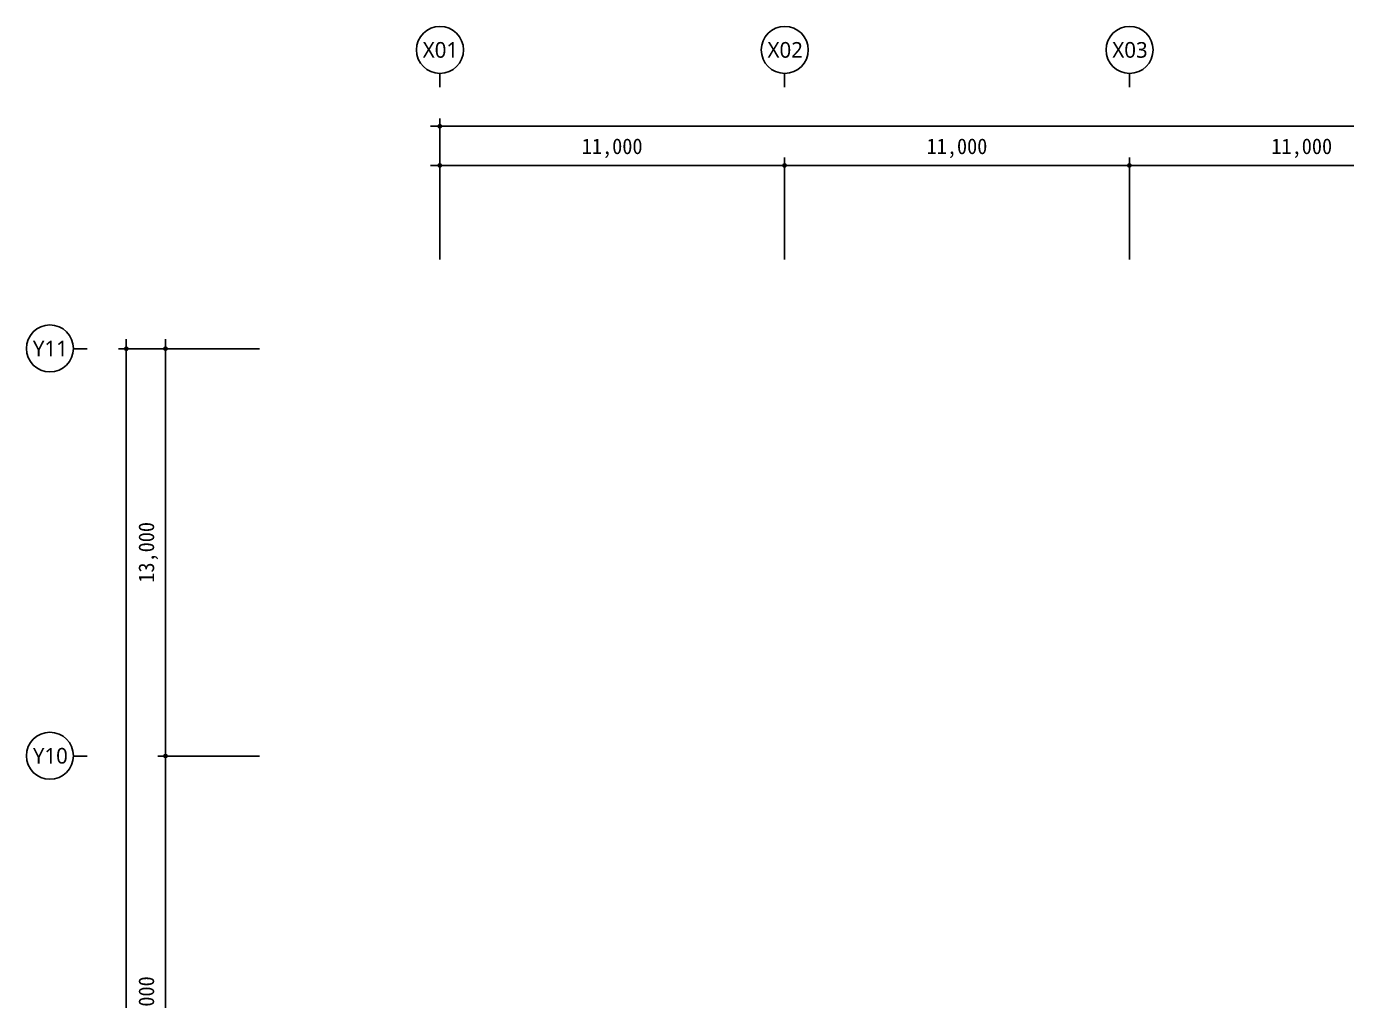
# Model space of a CAD drawing. Header units: inches. Extents: x 3675 to 732988, y -33059 to 70575.
# Drawn here: x 3675 to 45794, y 39481 to 70575 of the extents above; entities that cross this region are included whole.
import ezdxf
from ezdxf.enums import TextEntityAlignment as Align

# ---------------------------------------------------------------- set-up
doc = ezdxf.new("R2010")
doc.units = ezdxf.units.IN
doc.header["$MEASUREMENT"] = 0
doc.layers.get('0').update_dxf_attribs({"linetype": 'CONTINUOUS'})
for name, color, linetype, lineweight in [('A-AXIS-BUBL', 7, 'CONTINUOUS', 25), ('A-DIMS', 7, 'CONTINUOUS', 25), ('A-XXXX-TXT2', 3, 'CONTINUOUS', 25)]:
    doc.layers.add(name, color=color, linetype=linetype, lineweight=lineweight)
doc.styles.add('HY울릉도L', font='H2GTRE.TTF')
doc.styles.add('돋움체', font='')
doc.styles.add('맑은고딕', font='malgun.ttf')
doc.styles.get('돋움체').set_extended_font_data('DotumChe')
doc.dimstyles.new('CDIM', dxfattribs={"dimtxt": 2, "dimasz": 0.6, "dimexe": 1, "dimexo": 1, "dimgap": 1, "dimtad": 1, "dimdec": 0, "dimrnd": 0.5, "dimzin": 0, "dimdsep": 32, "dimlunit": 6, "dimtxsty": 'HY울릉도L', "dimblk1": '_CIDOT', "dimblk2": '_CIDOT', "dimsah": 1, "dimcen": 4.5, "dimclrd": 2, "dimclre": 2, "dimclrt": 7, "dimadec": 0, "dimazin": 0, "dimtfac": 1, "dimtdec": 0, "dimtix": 1, "dimtmove": 2, "dimatfit": 1, "dimldrblk": '_CIDOT', "dimfxl": 1, "dimtolj": 1, "dimtzin": 0, "dimlwd": -1, "dimarcsym": 0})

# ---------------------------------------------------------------- blocks, each defined once
blk = doc.blocks.new('_CIDOT')
at = {"color": 0, "linetype": 'ByBlock'}
blk.add_line((2, 0), (-1, 0), dxfattribs=at)
at = {"color": 0, "linetype": 'ByBlock', "const_width": 0.5}
blk.add_lwpolyline([(-0.25, 0, 1), (0.25, 0, 1)], format="xyb", close=True, dxfattribs=at)
blk = doc.blocks.new('*D27')
at = {"layer": 'A-DIMS', "lineweight": -2, "transparency": 16777216}
for p, q in [((38863, 63138), (38863, 66388)), ((49863, 63138), (49863, 66388))]:
    blk.add_line(p, q, dxfattribs=at)
at = {"layer": 'A-DIMS', "transparency": 16777216}
blk.add_line((49713, 66138), (39013, 66138), dxfattribs=at)
at = {"layer": 'A-DIMS', "transparency": 16777216, "xscale": 150, "yscale": 150, "zscale": 150, "rotation": 180}
blk.add_blockref('_CIDOT', (38863, 66138), dxfattribs=at)
at = {"layer": 'A-DIMS', "transparency": 16777216, "xscale": 150, "yscale": 150, "zscale": 150}
blk.add_blockref('_CIDOT', (49863, 66138), dxfattribs=at)
at = {"layer": 'A-DIMS', "color": 3, "transparency": 16777216, "insert": (44363, 66685), "char_height": 500, "attachment_point": 5, "style": '돋움체'}
blk.add_mtext('\\A1;11,000', dxfattribs=at)
blk = doc.blocks.new('*D29')
at = {"layer": 'A-DIMS', "lineweight": -2, "transparency": 16777216}
for p, q in [((16863, 63138), (16863, 66388)), ((27863, 63138), (27863, 66388))]:
    blk.add_line(p, q, dxfattribs=at)
at = {"layer": 'A-DIMS', "transparency": 16777216}
blk.add_line((27713, 66138), (17013, 66138), dxfattribs=at)
at = {"layer": 'A-DIMS', "transparency": 16777216, "xscale": 150, "yscale": 150, "zscale": 150, "rotation": 180}
blk.add_blockref('_CIDOT', (16863, 66138), dxfattribs=at)
at = {"layer": 'A-DIMS', "transparency": 16777216, "xscale": 150, "yscale": 150, "zscale": 150}
blk.add_blockref('_CIDOT', (27863, 66138), dxfattribs=at)
at = {"layer": 'A-DIMS', "color": 3, "transparency": 16777216, "insert": (22363, 66685), "char_height": 500, "attachment_point": 5, "style": '돋움체'}
blk.add_mtext('\\A1;11,000', dxfattribs=at)
blk = doc.blocks.new('*D30')
at = {"layer": 'A-DIMS', "lineweight": -2, "transparency": 16777216}
for p, q in [((27863, 63138), (27863, 66388)), ((38863, 63138), (38863, 66388))]:
    blk.add_line(p, q, dxfattribs=at)
at = {"layer": 'A-DIMS', "transparency": 16777216}
blk.add_line((28013, 66138), (38713, 66138), dxfattribs=at)
at = {"layer": 'A-DIMS', "transparency": 16777216, "xscale": 150, "yscale": 150, "zscale": 150, "rotation": 180}
blk.add_blockref('_CIDOT', (27863, 66138), dxfattribs=at)
at = {"layer": 'A-DIMS', "transparency": 16777216, "xscale": 150, "yscale": 150, "zscale": 150}
blk.add_blockref('_CIDOT', (38863, 66138), dxfattribs=at)
at = {"layer": 'A-DIMS', "color": 3, "transparency": 16777216, "insert": (33363, 66685), "char_height": 500, "attachment_point": 5, "style": '돋움체'}
blk.add_mtext('\\A1;11,000', dxfattribs=at)
blk = doc.blocks.new('*D31')
at = {"layer": 'A-DIMS', "lineweight": -2, "transparency": 16777216}
for p, q in [((11113, 47288), (7863, 47288)), ((11113, 31288), (7863, 31288))]:
    blk.add_line(p, q, dxfattribs=at)
at = {"layer": 'A-DIMS', "transparency": 16777216}
blk.add_line((8113, 47138), (8113, 31438), dxfattribs=at)
at = {"layer": 'A-DIMS', "transparency": 16777216, "xscale": 150, "yscale": 150, "zscale": 150}
for p, rotation in [((8113, 47288), 90), ((8113, 31288), 270)]:
    blk.add_blockref('_CIDOT', p, dxfattribs=dict(at, rotation=rotation))
at = {"layer": 'A-DIMS', "color": 3, "transparency": 16777216, "insert": (7565, 39288), "char_height": 500, "attachment_point": 5, "rotation": 90, "style": '돋움체'}
blk.add_mtext('\\A1;16,000', dxfattribs=at)
blk = doc.blocks.new('*D32')
at = {"layer": 'A-DIMS', "lineweight": -2, "transparency": 16777216}
for p, q in [((11113, 60288), (7863, 60288)), ((11113, 47288), (7863, 47288))]:
    blk.add_line(p, q, dxfattribs=at)
at = {"layer": 'A-DIMS', "transparency": 16777216}
blk.add_line((8113, 47438), (8113, 60138), dxfattribs=at)
at = {"layer": 'A-DIMS', "transparency": 16777216, "xscale": 150, "yscale": 150, "zscale": 150}
for p, rotation in [((8113, 60288), 90), ((8113, 47288), 270)]:
    blk.add_blockref('_CIDOT', p, dxfattribs=dict(at, rotation=rotation))
at = {"layer": 'A-DIMS', "color": 3, "transparency": 16777216, "insert": (7565, 53788), "char_height": 500, "attachment_point": 5, "rotation": 90, "style": '돋움체'}
blk.add_mtext('\\A1;13,000', dxfattribs=at)
blk = doc.blocks.new('*D34')
at = {"layer": 'A-DIMS', "lineweight": -2, "transparency": 16777216}
for p, q in [((16863, 63138), (16863, 67638)), ((82863, 63138), (82863, 67638))]:
    blk.add_line(p, q, dxfattribs=at)
at = {"layer": 'A-DIMS', "transparency": 16777216}
blk.add_line((17013, 67388), (82713, 67388), dxfattribs=at)
at = {"layer": 'A-DIMS', "transparency": 16777216, "xscale": 150, "yscale": 150, "zscale": 150, "rotation": 180}
blk.add_blockref('_CIDOT', (16863, 67388), dxfattribs=at)
at = {"layer": 'A-DIMS', "transparency": 16777216, "xscale": 150, "yscale": 150, "zscale": 150}
blk.add_blockref('_CIDOT', (82863, 67388), dxfattribs=at)
at = {"layer": 'A-DIMS', "color": 3, "transparency": 16777216, "insert": (49863, 67935), "char_height": 500, "attachment_point": 5, "style": '돋움체'}
blk.add_mtext('\\A1;66,000', dxfattribs=at)
blk = doc.blocks.new('*D72')
at = {"layer": 'A-DIMS', "lineweight": -2, "transparency": 16777216}
for p, q in [((11113, 60288), (6613, 60288)), ((11113, 13088), (6613, 13088))]:
    blk.add_line(p, q, dxfattribs=at)
at = {"layer": 'A-DIMS', "transparency": 16777216}
blk.add_line((6863, 13238), (6863, 60138), dxfattribs=at)
at = {"layer": 'A-DIMS', "transparency": 16777216, "xscale": 150, "yscale": 150, "zscale": 150}
for p, rotation in [((6863, 60288), 90), ((6863, 13088), 270)]:
    blk.add_blockref('_CIDOT', p, dxfattribs=dict(at, rotation=rotation))
at = {"layer": 'A-DIMS', "color": 3, "transparency": 16777216, "insert": (6315, 36688), "char_height": 500, "attachment_point": 5, "rotation": 90, "style": '돋움체'}
blk.add_mtext('\\A1;47,200', dxfattribs=at)

msp = doc.modelspace()

# ---------------------------------------------------------------- linework, layer by layer
at = {"layer": 'A-AXIS-BUBL', "ltscale": 0.2}
for p, q in [((16862.5, 68637.5), (16862.5, 69075)), ((27862.5, 68637.5), (27862.5, 69075)), ((38862.5, 68637.5), (38862.5, 69075)), ((5612.5, 60287.5), (5175, 60287.5)), ((5612.5, 47287.5), (5175, 47287.5))]:
    msp.add_line(p, q, dxfattribs=at)
for centre in [(16869.8, 69825), (27869.8, 69825), (38869.8, 69825), (4425, 60294.9), (4425, 47294.9)]:
    msp.add_circle(centre, 750, dxfattribs=at)

# ---------------------------------------------------------------- texts
at = {"layer": 'A-XXXX-TXT2', "ltscale": 0.2, "style": '맑은고딕'}
for s, p in [('X01', (16883.8, 69825.3)), ('X02', (27883.8, 69825.3)), ('X03', (38883.8, 69825.3)), ('Y11', (4438.9, 60295.2)), ('Y10', (4438.9, 47295.2))]:
    msp.add_text(s, height=500, dxfattribs=at).set_placement(p, align=Align.MIDDLE_CENTER)

# ---------------------------------------------------------------- dimensions: what is measured, and where the dimension line sits
at = {"layer": 'A-DIMS'}
dim = msp.add_linear_dim(base=(82862.5, 67387.5), p1=(16862.5, 62887.5), p2=(82862.5, 62887.5), dimstyle='CDIM', override={"dimscale": 250, "dimtxsty": '돋움체', "dimclrd": 256, "dimclre": 256, "dimclrt": 3}, dxfattribs=at)
dim.commit()
dim.dimension.update_dxf_attribs({"geometry": '*D34', "text_midpoint": (49862.5, 67935.1)})
for base, p1, p2, angle, picture, middle in [((16862.5, 66137.5), (27862.5, 62887.5), (16862.5, 62887.5), 180, '*D29', (22362.5, 66685.1)), ((38862.5, 66137.5), (27862.5, 62887.5), (38862.5, 62887.5), 0, '*D30', (33362.5, 66685.1)), ((38862.5, 66137.5), (49862.5, 62887.5), (38862.5, 62887.5), 180, '*D27', (44362.5, 66685.1)), ((6862.5, 60287.5), (11362.5, 13087.5), (11362.5, 60287.5), 90, '*D72', (6314.9, 36687.5)), ((8112.5, 60287.5), (11362.5, 47287.5), (11362.5, 60287.5), 90, '*D32', (7564.9, 53787.5)), ((8112.5, 31287.5), (11362.5, 47287.5), (11362.5, 31287.5), 270, '*D31', (7564.9, 39287.5))]:
    dim = msp.add_linear_dim(base=base, p1=p1, p2=p2, angle=angle, dimstyle='CDIM', override={"dimscale": 250, "dimtxsty": '돋움체', "dimclrd": 256, "dimclre": 256, "dimclrt": 3}, dxfattribs=at)
    dim.commit()
    dim.dimension.update_dxf_attribs({"geometry": picture, "text_midpoint": middle})

doc.saveas('drawing.dxf')
